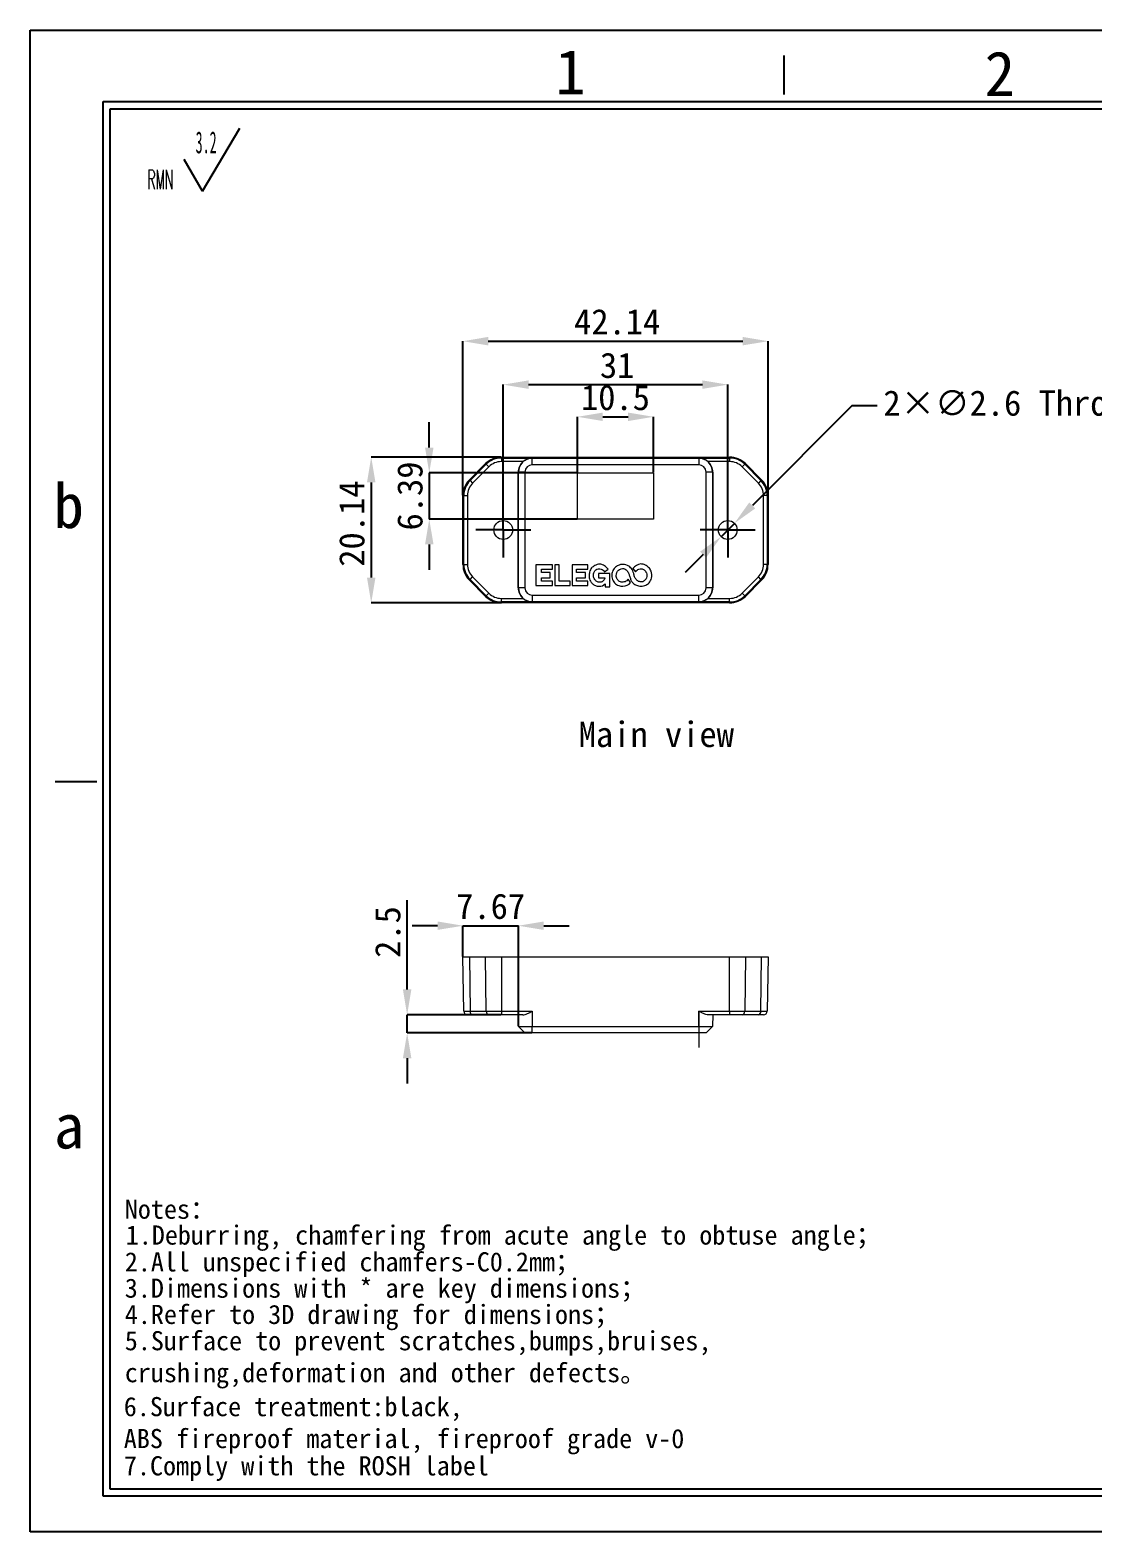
# Model space of a CAD drawing. Header units: millimetres. Extents: x 2 to 295, y 1 to 209.
# Drawn here: x 1.6 to 148.3, y 1.3 to 208.7 of the extents above; entities that cross this region are included whole.
import ezdxf

# ---------------------------------------------------------------- set-up
doc = ezdxf.new("R2010")
doc.units = ezdxf.units.MM
doc.header["$PDSIZE"] = -1
doc.linetypes.add('CENTERX2', pattern=[20.32, 12.7, -2.54, 2.54, -2.54])
doc.layers.add('SLD-0', color=179, linetype='Continuous')
doc.styles.add('C', font='simfang.ttf')
doc.styles.add('SLDTEXTSTYLE1', font='TXT', dxfattribs={"width": 0.469, "bigfont": 'bigfont'})
doc.styles.add('SLDTEXTSTYLE2', font='TXT', dxfattribs={"width": 0.469})
doc.dimstyles.new('SLDDIMSTYLE0', dxfattribs={"dimtxt": 3.5, "dimasz": 3.5, "dimexe": 0, "dimexo": 0.0625, "dimgap": 0.875, "dimtad": 2, "dimrnd": 1e-09, "dimzin": 12, "dimdsep": 46, "dimtxsty": 'SLDTEXTSTYLE2', "dimsah": 1, "dimcen": 0.09, "dimadec": 0, "dimazin": 3, "dimtfac": 1, "dimtofl": 0, "dimtmove": 0, "dimatfit": 3, "dimfxl": 1, "dimfrac": 2, "dimtolj": 1, "dimtzin": 12, "dimarcsym": 0})
doc.dimstyles.new('SLDDIMSTYLE1', dxfattribs={"dimtxt": 3.5, "dimasz": 3.5, "dimexe": 0, "dimexo": 0.0625, "dimgap": 0.875, "dimtad": 2, "dimrnd": 1e-09, "dimzin": 12, "dimdsep": 46, "dimtxsty": 'SLDTEXTSTYLE2', "dimsah": 1, "dimcen": 0.09, "dimadec": 0, "dimazin": 3, "dimtfac": 1, "dimtmove": 0, "dimatfit": 0, "dimfxl": 1, "dimfrac": 2, "dimtolj": 1, "dimtzin": 12, "dimarcsym": 0})
doc.dimstyles.new('SLDDIMSTYLE2', dxfattribs={"dimtxt": 3.5, "dimasz": 3.5, "dimexe": 0, "dimexo": 0.0625, "dimgap": 0.875, "dimtad": 0, "dimtih": 1, "dimtoh": 1, "dimrnd": 1e-09, "dimzin": 12, "dimdsep": 46, "dimtxsty": 'SLDTEXTSTYLE2', "dimsah": 1, "dimcen": 0, "dimadec": 0, "dimazin": 3, "dimtfac": 1, "dimtmove": 0, "dimatfit": 3, "dimfxl": 1, "dimfrac": 2, "dimtolj": 1, "dimtzin": 12, "dimarcsym": 0})

# ---------------------------------------------------------------- blocks, each defined once
blk = doc.blocks.new('SW_NOTE_0')
at = {"layer": 'SLD-0', "color": 0, "attachment_point": 1, "style": 'C'}
for s, insert, char_height in [('Notes：', (39.67, 12.69), 2.646), ('1.Deburring, chamfering from acute angle to obtuse angle；', (39.8, 9.12), 2.6458), ('2.All unspecified chamfers-C0.2mm；', (39.67, 5.42), 2.6458), ('3.{\\fSimSun|b0|i0|c134|p2;Dimensions with * are key dimensions}；', (39.67, 1.79), 2.6458), ('4.Refer to 3D drawing for dimensions；', (39.67, -1.84), 2.6458), ('5.Surface to prevent scratches,bumps,bruises,\\Pcrushing,deformation and other defects。', (39.67, -5.47), 2.6458), ('6.Surface treatment:black, \\PABS fireproof material, fireproof grade v-0', (39.53, -14.57), 2.6458), ('7.Comply with the ROSH label', (39.55, -22.74), 2.6458)]:
    blk.add_mtext(s, dxfattribs=dict(at, insert=insert, char_height=char_height))
blk = doc.blocks.new('SW_NOTE_1')
at = {"layer": 'SLD-0', "color": 0}
for q in [(12.74, 9.16), (5.08, 4.83)]:
    blk.add_line((7.63, 0.49), q, dxfattribs=at)
at = {"layer": 'SLD-0', "color": 0, "attachment_point": 1}
for s, insert, char_height, style in [('3.2', (6.66, 8.73), 3.032, 'SLDTEXTSTYLE2'), ('{\\Ftxt,bigfont|c134;RMN}', (0, 3.41), 2.6458, 'SLDTEXTSTYLE1')]:
    blk.add_mtext(s, dxfattribs=dict(at, insert=insert, char_height=char_height, style=style))
blk = doc.blocks.new('_D')
at = {"layer": 'Defpoints', "color": 0}
for p in [(103.49, 165.71), (61.35, 144.4), (103.49, 144.4)]:
    blk.add_point(p, dxfattribs=at)
at = {"layer": 'SLD-0', "color": 0, "lineweight": -2}
for p, q in [((61.35, 144.46), (61.35, 165.71)), ((64.85, 165.71), (99.99, 165.71)), ((103.49, 144.46), (103.49, 165.71))]:
    blk.add_line(p, q, dxfattribs=at)
at = {"layer": 'SLD-0', "color": 0}
for points in [[(64.85, 166.3), (64.85, 165.13), (61.35, 165.71)], [(99.99, 166.3), (99.99, 165.13), (103.49, 165.71)]]:
    blk.add_solid(points, dxfattribs=at)
at = {"layer": 'SLD-0', "color": 0, "insert": (82.66, 170.15), "char_height": 3.5, "attachment_point": 2, "style": 'C'}
blk.add_mtext('\\A1;42.14', dxfattribs=at)
blk = doc.blocks.new('_D_1')
at = {"layer": 'Defpoints', "color": 0}
for p in [(66.67, 149.71), (48.7, 129.57), (66.67, 129.57)]:
    blk.add_point(p, dxfattribs=at)
at = {"layer": 'SLD-0', "color": 0, "lineweight": -2}
for p, q in [((66.6, 149.71), (48.7, 149.71)), ((48.7, 146.21), (48.7, 133.07)), ((66.6, 129.57), (48.7, 129.57))]:
    blk.add_line(p, q, dxfattribs=at)
at = {"layer": 'SLD-0', "color": 0}
for points in [[(48.11, 146.21), (49.28, 146.21), (48.7, 149.71)], [(48.11, 133.07), (49.28, 133.07), (48.7, 129.57)]]:
    blk.add_solid(points, dxfattribs=at)
at = {"layer": 'SLD-0', "color": 0, "insert": (44.26, 140.52), "char_height": 3.5, "attachment_point": 2, "rotation": 90, "style": 'C'}
blk.add_mtext('\\A1;20.14', dxfattribs=at)
blk = doc.blocks.new('_D_2')
at = {"layer": 'Defpoints', "color": 0}
for p in [(97.92, 159.71), (66.92, 143.44), (97.92, 143.44)]:
    blk.add_point(p, dxfattribs=at)
at = {"layer": 'SLD-0', "color": 0, "lineweight": -2}
for p, q in [((66.92, 143.5), (66.92, 159.71)), ((70.42, 159.71), (94.42, 159.71)), ((97.92, 143.5), (97.92, 159.71))]:
    blk.add_line(p, q, dxfattribs=at)
at = {"layer": 'SLD-0', "color": 0}
for points in [[(70.42, 160.3), (70.42, 159.13), (66.92, 159.71)], [(94.42, 160.3), (94.42, 159.13), (97.92, 159.71)]]:
    blk.add_solid(points, dxfattribs=at)
at = {"layer": 'SLD-0', "color": 0, "insert": (82.66, 164.13), "char_height": 3.5, "attachment_point": 2, "style": 'C'}
blk.add_mtext('\\A1;31', dxfattribs=at)
blk = doc.blocks.new('_D_3')
at = {"layer": 'Defpoints', "color": 0}
for p in [(87.67, 155.27), (77.17, 147.56), (87.67, 147.56)]:
    blk.add_point(p, dxfattribs=at)
at = {"layer": 'SLD-0', "color": 0, "lineweight": -2}
for p, q in [((77.17, 147.63), (77.17, 155.27)), ((80.67, 155.27), (84.17, 155.27)), ((87.67, 147.63), (87.67, 155.27))]:
    blk.add_line(p, q, dxfattribs=at)
at = {"layer": 'SLD-0', "color": 0}
for points in [[(80.67, 155.85), (80.67, 154.69), (77.17, 155.27)], [(84.17, 155.85), (84.17, 154.69), (87.67, 155.27)]]:
    blk.add_solid(points, dxfattribs=at)
at = {"layer": 'SLD-0', "color": 0, "insert": (82.42, 159.7), "char_height": 3.5, "attachment_point": 2, "style": 'C'}
blk.add_mtext('\\A1;10.5', dxfattribs=at)
blk = doc.blocks.new('_D_4')
at = {"layer": 'Defpoints', "color": 0}
for p in [(77.17, 147.53), (56.71, 141.14), (77.17, 141.14)]:
    blk.add_point(p, dxfattribs=at)
at = {"layer": 'SLD-0', "color": 0, "lineweight": -2}
for p, q in [((56.71, 151.03), (56.71, 154.53)), ((77.11, 147.53), (56.71, 147.53)), ((56.71, 147.53), (56.71, 141.14)), ((77.11, 141.14), (56.71, 141.14)), ((56.71, 137.64), (56.71, 134.14))]:
    blk.add_line(p, q, dxfattribs=at)
at = {"layer": 'SLD-0', "color": 0}
for points in [[(56.13, 151.03), (57.3, 151.03), (56.71, 147.53)], [(56.13, 137.64), (57.3, 137.64), (56.71, 141.14)]]:
    blk.add_solid(points, dxfattribs=at)
at = {"layer": 'SLD-0', "color": 0, "insert": (52.28, 144.34), "char_height": 3.5, "attachment_point": 2, "rotation": 90, "style": 'C'}
blk.add_mtext('\\A1;6.39', dxfattribs=at)
blk = doc.blocks.new('_D_5')
at = {"layer": 'Defpoints', "color": 0}
for p in [(98.84, 140.56), (97.01, 138.72)]:
    blk.add_point(p, dxfattribs=at)
at = {"layer": 'SLD-0', "color": 0, "lineweight": -2}
for p, q in [((115.04, 156.77), (101.32, 143.04)), ((118.54, 156.77), (115.04, 156.77)), ((97.01, 138.72), (98.84, 140.56)), ((94.53, 136.25), (92.06, 133.77))]:
    blk.add_line(p, q, dxfattribs=at)
at = {"layer": 'SLD-0', "color": 0}
for points in [[(100.9, 143.45), (101.73, 142.63), (98.84, 140.56)], [(94.12, 136.66), (94.95, 135.83), (97.01, 138.72)]]:
    blk.add_solid(points, dxfattribs=at)
at = {"layer": 'SLD-0', "color": 0, "insert": (119.41, 158.92), "char_height": 3.5, "attachment_point": 1, "style": 'C'}
blk.add_mtext('\\A1;2×∅2.6 Through-hole', dxfattribs=at)
blk = doc.blocks.new('SW_CENTERMARKSYMBOL_0')
at = {"layer": 'SLD-0', "color": 0}
for p, q in [((0, 2.5), (0, 3.8)), ((0, 0), (0, 2.5)), ((-2.5, 0), (-3.8, 0)), ((0, 0), (-2.5, 0)), ((0, 0), (0, -2.5)), ((0, 0), (2.5, 0)), ((2.5, 0), (3.8, 0)), ((0, -2.5), (0, -3.8))]:
    blk.add_line(p, q, dxfattribs=at)
blk = doc.blocks.new('SW_CENTERMARKSYMBOL_1')
at = {"layer": 'SLD-0', "color": 0}
for p, q in [((0, 2.5), (0, 3.8)), ((0, 0), (0, 2.5)), ((-2.5, 0), (-3.8, 0)), ((0, 0), (-2.5, 0)), ((0, 0), (0, -2.5)), ((0, 0), (2.5, 0)), ((2.5, 0), (3.8, 0)), ((0, -2.5), (0, -3.8))]:
    blk.add_line(p, q, dxfattribs=at)
blk = doc.blocks.new('_D_7')
at = {"layer": 'Defpoints', "color": 0}
for p in [(66.67, 72.7), (53.66, 70.2), (70.92, 70.2)]:
    blk.add_point(p, dxfattribs=at)
at = {"layer": 'SLD-0', "color": 0, "lineweight": -2}
for p, q in [((53.66, 76.2), (53.66, 88.55)), ((66.6, 72.7), (53.66, 72.7)), ((53.66, 70.2), (53.66, 72.7)), ((70.86, 70.2), (53.66, 70.2)), ((53.66, 66.7), (53.66, 63.2))]:
    blk.add_line(p, q, dxfattribs=at)
at = {"layer": 'SLD-0', "color": 0}
for points in [[(53.07, 76.2), (54.24, 76.2), (53.66, 72.7)], [(53.07, 66.7), (54.24, 66.7), (53.66, 70.2)]]:
    blk.add_solid(points, dxfattribs=at)
at = {"layer": 'SLD-0', "color": 0, "insert": (49.22, 84.13), "char_height": 3.5, "attachment_point": 2, "rotation": 90, "style": 'C'}
blk.add_mtext('\\A1;2.5', dxfattribs=at)
blk = doc.blocks.new('_D_8')
at = {"layer": 'Defpoints', "color": 0}
for p in [(69.02, 85), (61.35, 80.7), (69.02, 71.1)]:
    blk.add_point(p, dxfattribs=at)
at = {"layer": 'SLD-0', "color": 0, "lineweight": -2}
for p, q in [((57.85, 85), (54.35, 85)), ((61.35, 80.76), (61.35, 85)), ((61.35, 85), (69.02, 85)), ((69.02, 71.16), (69.02, 85)), ((72.52, 85), (76.02, 85))]:
    blk.add_line(p, q, dxfattribs=at)
at = {"layer": 'SLD-0', "color": 0}
for points in [[(57.85, 85.59), (57.85, 84.42), (61.35, 85)], [(72.52, 85.59), (72.52, 84.42), (69.02, 85)]]:
    blk.add_solid(points, dxfattribs=at)
at = {"layer": 'SLD-0', "color": 0, "insert": (65.19, 89.44), "char_height": 3.5, "attachment_point": 2, "style": 'C'}
blk.add_mtext('\\A1;7.67', dxfattribs=at)

msp = doc.modelspace()

# ---------------------------------------------------------------- linework, layer by layer
at = {"color": 7, "linetype": 'Continuous', "lineweight": 15}
for p, q in [((66.667, 149.712), (98.182, 149.712)), ((66.667, 149.712), (66.667, 149.581)), ((66.667, 149.581), (70.925, 149.581)), ((66.667, 149.581), (66.667, 149.081)), ((70.925, 149.581), (70.925, 149.545)), ((70.925, 148.642), (70.925, 149.545)), ((70.925, 149.545), (93.925, 149.545)), ((93.925, 149.581), (98.182, 149.581)), ((93.925, 149.545), (93.925, 149.581)), ((93.925, 149.545), (93.925, 148.642)), ((98.182, 149.581), (98.182, 149.712)), ((98.182, 149.581), (98.182, 149.081)), ((62.254, 146.57), (64.497, 148.813)), ((62.347, 146.478), (64.589, 148.72)), ((64.943, 148.367), (62.7, 146.124)), ((64.589, 148.72), (64.497, 148.813)), ((64.589, 148.72), (64.943, 148.367)), ((69.638, 149.081), (66.667, 149.081)), ((69.022, 147.642), (68.995, 147.642)), ((68.995, 131.642), (68.995, 147.642)), ((69.925, 147.642), (69.022, 147.642)), ((69.022, 131.642), (69.022, 147.642)), ((69.925, 147.642), (69.925, 131.642)), ((93.925, 148.642), (70.925, 148.642)), ((77.175, 147.529), (87.675, 147.529)), ((77.175, 141.142), (77.175, 147.529)), ((87.675, 147.529), (87.675, 141.142)), ((94.925, 131.642), (94.925, 147.642)), ((95.827, 147.642), (94.925, 147.642)), ((98.182, 149.081), (95.211, 149.081)), ((95.827, 147.642), (95.827, 131.642)), ((95.855, 147.642), (95.827, 147.642)), ((95.855, 147.642), (95.855, 131.642)), ((100.26, 148.72), (99.907, 148.367)), ((102.149, 146.124), (99.907, 148.367)), ((100.353, 148.813), (100.26, 148.72)), ((100.26, 148.72), (102.503, 146.478)), ((100.353, 148.813), (102.595, 146.57)), ((62.254, 146.57), (62.347, 146.478)), ((62.347, 146.478), (62.7, 146.124)), ((102.503, 146.478), (102.149, 146.124)), ((102.503, 146.478), (102.595, 146.57)), ((61.486, 144.4), (61.355, 144.4)), ((61.355, 134.885), (61.355, 144.4)), ((61.486, 144.4), (61.986, 144.4)), ((61.486, 134.885), (61.486, 144.4)), ((61.986, 144.4), (61.986, 134.885)), ((102.864, 134.885), (102.864, 144.4)), ((103.364, 144.4), (102.864, 144.4)), ((103.364, 144.4), (103.364, 134.885)), ((103.495, 144.4), (103.364, 144.4)), ((103.495, 144.4), (103.495, 134.885)), ((87.675, 141.142), (77.175, 141.142)), ((61.355, 134.885), (61.486, 134.885)), ((61.486, 134.885), (61.986, 134.885)), ((73.732, 134.845), (71.444, 134.845)), ((71.444, 134.845), (71.444, 131.967)), ((73.732, 134.224), (73.732, 134.845)), ((74.647, 134.845), (74.027, 134.845)), ((74.027, 134.845), (74.027, 131.967)), ((74.647, 132.575), (74.647, 134.845)), ((78.59, 134.845), (76.44, 134.845)), ((76.44, 134.845), (76.44, 131.967)), ((78.59, 134.224), (78.59, 134.845)), ((103.364, 134.885), (102.864, 134.885)), ((103.364, 134.885), (103.495, 134.885)), ((62.347, 132.807), (62.254, 132.714)), ((62.347, 132.807), (62.7, 133.161)), ((64.589, 130.564), (62.347, 132.807)), ((62.7, 133.161), (64.943, 130.918)), ((72.203, 133.779), (72.203, 134.224)), ((72.203, 134.224), (73.732, 134.224)), ((73.419, 133.779), (72.203, 133.779)), ((72.203, 132.575), (72.203, 133.014)), ((72.203, 133.014), (73.419, 133.014)), ((73.419, 133.014), (73.419, 133.779)), ((77.063, 133.779), (77.063, 134.224)), ((77.063, 134.224), (78.59, 134.224)), ((78.291, 133.779), (77.063, 133.779)), ((77.063, 132.575), (77.063, 133.014)), ((77.063, 133.014), (78.291, 133.014)), ((78.291, 133.014), (78.291, 133.779)), ((81.621, 133.631), (80.082, 133.631)), ((80.082, 133.631), (80.082, 133.014)), ((80.082, 133.014), (80.967, 133.014)), ((80.929, 133.885), (81.392, 134.224)), ((81.621, 131.8), (81.621, 133.631)), ((84.499, 132.395), (84.153, 132.855)), ((84.83, 134.325), (85.187, 133.885)), ((99.907, 130.918), (102.149, 133.161)), ((102.503, 132.807), (100.26, 130.564)), ((102.503, 132.807), (102.149, 133.161)), ((102.595, 132.714), (102.503, 132.807)), ((64.497, 130.472), (62.254, 132.714)), ((64.589, 130.564), (64.943, 130.918)), ((68.995, 131.642), (69.022, 131.642)), ((69.925, 131.642), (69.022, 131.642)), ((71.444, 131.967), (73.732, 131.967)), ((73.732, 132.575), (72.203, 132.575)), ((73.732, 131.967), (73.732, 132.575)), ((74.027, 131.967), (76.164, 131.967)), ((76.164, 132.575), (74.647, 132.575)), ((76.164, 131.967), (76.164, 132.575)), ((76.44, 131.967), (78.59, 131.967)), ((78.59, 132.575), (77.063, 132.575)), ((78.59, 131.967), (78.59, 132.575)), ((80.994, 132.212), (80.994, 131.8)), ((80.994, 131.8), (81.621, 131.8)), ((95.827, 131.642), (94.925, 131.642)), ((95.827, 131.642), (95.855, 131.642)), ((100.26, 130.564), (99.907, 130.918)), ((102.595, 132.714), (100.353, 130.472)), ((64.497, 130.472), (64.589, 130.564)), ((66.667, 129.704), (66.667, 130.204)), ((66.667, 130.204), (69.638, 130.204)), ((66.667, 129.704), (66.667, 129.573)), ((70.925, 129.704), (66.667, 129.704)), ((98.182, 129.573), (66.667, 129.573)), ((70.925, 130.642), (93.925, 130.642)), ((70.925, 130.642), (70.925, 129.74)), ((93.925, 129.74), (70.925, 129.74)), ((70.925, 129.74), (70.925, 129.704)), ((93.925, 129.74), (93.925, 130.642)), ((93.925, 129.704), (93.925, 129.74)), ((98.182, 129.704), (93.925, 129.704)), ((95.211, 130.204), (98.182, 130.204)), ((98.182, 129.704), (98.182, 130.204)), ((98.182, 129.573), (98.182, 129.704)), ((100.26, 130.564), (100.353, 130.472)), ((61.486, 73.191), (61.355, 80.7)), ((61.355, 80.7), (62.254, 80.7)), ((62.254, 80.7), (62.347, 73.191)), ((62.254, 80.7), (64.497, 80.7)), ((64.497, 80.7), (66.667, 80.7)), ((64.589, 73.191), (64.497, 80.7)), ((66.667, 80.7), (66.667, 73.191)), ((66.667, 80.7), (98.182, 80.7)), ((98.182, 80.7), (100.353, 80.7)), ((98.182, 73.191), (98.182, 80.7)), ((100.353, 80.7), (100.26, 73.191)), ((100.353, 80.7), (102.595, 80.7)), ((102.503, 73.191), (102.595, 80.7)), ((102.595, 80.7), (103.495, 80.7)), ((103.495, 80.7), (103.364, 73.191)), ((61.486, 73.191), (62.347, 73.191)), ((62.7, 72.7), (61.986, 72.7)), ((62.347, 73.191), (64.589, 73.191)), ((64.943, 72.7), (62.7, 72.7)), ((64.589, 73.191), (66.667, 73.191)), ((66.667, 72.7), (64.943, 72.7)), ((66.667, 73.191), (70.925, 73.191)), ((66.667, 73.191), (66.667, 72.7)), ((69.638, 72.7), (66.667, 72.7)), ((69.022, 71.102), (68.995, 72.7)), ((70.925, 73.191), (70.925, 71.102)), ((93.925, 73.191), (98.182, 73.191)), ((93.925, 71.102), (93.925, 73.191)), ((98.182, 72.7), (95.211, 72.7)), ((95.855, 72.7), (95.827, 71.102)), ((98.182, 73.191), (100.26, 73.191)), ((98.182, 73.191), (98.182, 72.7)), ((99.907, 72.7), (98.182, 72.7)), ((102.149, 72.7), (99.907, 72.7)), ((100.26, 73.191), (102.503, 73.191)), ((102.864, 72.7), (102.149, 72.7)), ((102.503, 73.191), (103.364, 73.191)), ((69.022, 71.102), (70.925, 71.102)), ((69.925, 70.2), (69.022, 71.102)), ((70.925, 71.102), (93.925, 71.102)), ((70.925, 70.2), (70.925, 71.102)), ((93.925, 71.102), (95.827, 71.102)), ((93.925, 71.102), (93.925, 70.2)), ((95.827, 71.102), (94.925, 70.2)), ((70.925, 70.2), (69.925, 70.2)), ((93.925, 70.2), (70.925, 70.2)), ((94.925, 70.2), (93.925, 70.2))]:
    msp.add_line(p, q, dxfattribs=at)
for centre in [(66.925, 139.642), (97.925, 139.642)]:
    msp.add_circle(centre, 1.3, dxfattribs=at)
for centre, radius, start, end in [((66.667, 146.642), 3.07, 90, 135), ((66.667, 146.642), 2.939, 90, 135), ((70.925, 147.642), 1.902, 90, 180), ((93.925, 147.642), 1.902, 0, 90), ((98.182, 146.642), 3.07, 45, 90), ((98.182, 146.642), 2.939, 45, 90), ((66.667, 146.642), 2.439, 90, 135), ((70.925, 147.642), 1.93, 131.80319, 180), ((70.925, 147.642), 1, 90, 180), ((93.925, 147.642), 1, 0, 90), ((93.925, 147.642), 1.93, 0, 48.19681), ((98.182, 146.642), 2.439, 45, 90), ((64.425, 144.4), 3.07, 135, 180), ((64.425, 144.4), 2.939, 135, 180), ((64.425, 144.4), 2.439, 135, 180), ((100.425, 144.4), 2.439, 0, 45), ((100.425, 144.4), 2.939, 0, 45), ((100.425, 144.4), 3.07, 0, 45), ((64.425, 134.885), 3.07, 180, 225), ((64.425, 134.885), 2.939, 180, 225), ((64.425, 134.885), 2.439, 180, 225), ((100.425, 134.885), 2.439, 315, 0), ((100.425, 134.885), 2.939, 315, 0), ((100.425, 134.885), 3.07, 315, 0), ((66.667, 132.642), 2.439, 225, 270), ((70.925, 131.642), 1.93, 180, 228.19681), ((70.925, 131.642), 1.902, 180, 270), ((70.925, 131.642), 1, 180, 270), ((93.925, 131.642), 1, 270, 0), ((93.925, 131.642), 1.902, 270, 0), ((93.925, 131.642), 1.93, 311.80319, 0), ((98.182, 132.642), 2.439, 270, 315), ((66.667, 132.642), 3.07, 225, 270), ((66.667, 132.642), 2.939, 225, 270), ((98.182, 132.642), 2.939, 270, 315), ((98.182, 132.642), 3.07, 270, 315), ((61.986, 73.2), 0.5, 181, 270), ((62.787, 73.135), 0.443, 172.69985, 258.77449), ((65.029, 73.135), 0.443, 172.69985, 258.77449), ((99.82, 73.135), 0.443, 281.22551, 7.30015), ((102.063, 73.135), 0.443, 281.22551, 7.30015), ((102.864, 73.2), 0.5, 270, 359)]:
    msp.add_arc(centre, radius, start, end, dxfattribs=at)
for points, knots in [([(69.638, 149.081), (69.733, 149.166), (69.833, 149.239), (70.043, 149.365), (70.15, 149.416), (70.475, 149.538), (70.701, 149.579), (70.925, 149.581)], [0, 0, 0, 0, 0.25, 0.25, 0.5, 0.5, 1, 1, 1, 1]), ([(95.211, 149.081), (95.117, 149.166), (95.017, 149.239), (94.807, 149.365), (94.7, 149.416), (94.374, 149.538), (94.148, 149.579), (93.925, 149.581)], [0, 0, 0, 0, 0.25, 0.25, 0.5, 0.5, 1, 1, 1, 1]), ([(81.392, 134.224), (81.306, 134.375), (81.114, 134.591), (80.727, 134.85), (80.184, 134.987), (79.596, 134.774), (79.063, 134.414), (78.815, 133.839), (78.766, 133.203), (78.887, 132.603), (79.247, 132.2), (79.657, 131.947), (80.283, 131.796), (80.792, 131.964), (80.994, 132.212)], [0, 0, 0, 0, 0.0744152, 0.1233228, 0.2002206, 0.306002, 0.3829913, 0.4725437, 0.5639969, 0.6582114, 0.7268545, 0.7911991, 0.8644171, 1, 1, 1, 1]), ([(85.187, 133.885), (85.315, 134.036), (85.557, 134.242), (86.016, 134.325), (86.333, 134.169), (86.56, 133.948), (86.74, 133.698), (86.784, 133.371), (86.73, 133.049), (86.59, 132.799), (86.402, 132.616), (86.157, 132.467), (85.794, 132.452), (85.424, 132.64), (85.118, 132.969), (84.99, 133.403), (84.899, 133.82), (84.683, 134.267), (84.239, 134.735), (83.497, 134.968), (82.803, 134.794), (82.284, 134.433), (81.971, 133.932), (81.88, 133.289), (82.047, 132.637), (82.443, 132.144), (82.945, 131.929), (83.657, 131.82), (84.262, 132.047), (84.499, 132.395)], [0, 0, 0, 0, 0.0446581, 0.0693309, 0.1009129, 0.1194818, 0.1411823, 0.1689898, 0.1911548, 0.2141167, 0.2322485, 0.2498102, 0.2779288, 0.3095505, 0.3410981, 0.3764874, 0.409881, 0.4374468, 0.4876717, 0.5512993, 0.6025051, 0.6439441, 0.6916438, 0.7311951, 0.7876296, 0.8392301, 0.866953, 0.9091409, 1, 1, 1, 1]), ([(84.153, 132.855), (84.075, 132.688), (83.831, 132.496), (83.396, 132.439), (82.962, 132.462), (82.622, 132.854), (82.432, 133.446), (82.735, 134.1), (83.364, 134.402), (83.884, 134.2), (84.164, 133.858), (84.316, 133.483), (84.439, 133.068), (84.573, 132.635), (84.871, 132.243), (85.334, 131.982), (85.954, 131.847), (86.59, 131.961), (87.129, 132.374), (87.476, 133.055), (87.436, 133.869), (87.039, 134.484), (86.541, 134.844), (85.699, 135.078), (85.083, 134.642), (84.83, 134.325)], [0, 0, 0, 0, 0.0402696, 0.0631496, 0.0972781, 0.1305334, 0.1709042, 0.2300673, 0.272055, 0.3136078, 0.3422128, 0.3682938, 0.4029417, 0.4384472, 0.4677718, 0.5099648, 0.5531266, 0.6069497, 0.6468877, 0.6997275, 0.7706129, 0.8159069, 0.8576377, 0.9053276, 1, 1, 1, 1]), ([(80.967, 133.014), (80.955, 132.993), (80.834, 132.771), (80.839, 132.773), (80.644, 132.512), (80.423, 132.438), (80.174, 132.407), (79.782, 132.514), (79.515, 132.836), (79.33, 133.278), (79.431, 133.812), (79.684, 134.161), (80.054, 134.32), (80.548, 134.297), (80.782, 134.002), (80.929, 133.885)], [-0.0189619, -0.0189619, -0.0189619, -0.0189619, 0, 0.054413, 0.1237451, 0.1550637, 0.2111373, 0.2911793, 0.3830136, 0.4958854, 0.612333, 0.6935875, 0.7772693, 0.8681364, 1, 1, 1, 1]), ([(69.638, 130.204), (69.733, 130.119), (69.833, 130.046), (70.043, 129.919), (70.15, 129.869), (70.475, 129.746), (70.701, 129.706), (70.925, 129.704)], [0, 0, 0, 0, 0.25, 0.25, 0.5, 0.5, 1, 1, 1, 1]), ([(95.211, 130.204), (95.117, 130.119), (95.017, 130.046), (94.807, 129.919), (94.7, 129.869), (94.374, 129.746), (94.148, 129.706), (93.925, 129.704)], [0, 0, 0, 0, 0.25, 0.25, 0.5, 0.5, 1, 1, 1, 1]), ([(69.638, 72.7), (69.733, 72.7), (69.833, 72.721), (70.043, 72.783), (70.15, 72.824), (70.475, 72.963), (70.701, 73.078), (70.925, 73.191)], [0, 0, 0, 0, 0.25, 0.25, 0.5, 0.5, 1, 1, 1, 1]), ([(95.211, 72.7), (95.117, 72.7), (95.017, 72.721), (94.807, 72.783), (94.7, 72.824), (94.374, 72.963), (94.148, 73.078), (93.925, 73.191)], [0, 0, 0, 0, 0.25, 0.25, 0.5, 0.5, 1, 1, 1, 1])]:
    msp.add_open_spline(points, degree=3, knots=knots, dxfattribs=at)
at = {"layer": 'SLD-0'}
for p, q in [((1.591, 208.674), (295.107, 208.674)), ((1.591, 1.294), (1.591, 208.674)), ((12.675, 7.219), (12.675, 197.811)), ((12.675, 197.811), (289.181, 197.811)), ((289.181, 7.219), (12.675, 7.219)), ((295.107, 1.294), (1.591, 1.294))]:
    msp.add_line(p, q, dxfattribs=at)
at = {"layer": 'SLD-0', "color": 6, "linetype": 'Continuous'}
for p, q in [((105.701, 199.786), (105.701, 205.169)), ((11.687, 6.231), (11.687, 198.799)), ((11.687, 198.799), (290.169, 198.799)), ((10.805, 104.853), (5.068, 104.853)), ((290.169, 6.231), (11.687, 6.231))]:
    msp.add_line(p, q, dxfattribs=at)
at = {"layer": 'SLD-0', "linetype": 'CENTERX2', "lineweight": 0}
msp.add_line((93.925, 73.102), (93.925, 68.2), dxfattribs=at)

# ---------------------------------------------------------------- block references
at = {"layer": 'SLD-0'}
for name, p in [('SW_NOTE_1', (17.795, 185.957)), ('SW_CENTERMARKSYMBOL_0', (66.925, 139.642)), ('SW_CENTERMARKSYMBOL_1', (97.925, 139.642))]:
    msp.add_blockref(name, p, dxfattribs=at)
at = {"layer": 'SLD-0', "color": 5}
msp.add_blockref('SW_NOTE_0', (-24.997, 34.494), dxfattribs=at)

# ---------------------------------------------------------------- texts
at = {"layer": 'SLD-0', "attachment_point": 1, "style": 'C'}
for s, insert, char_height in [('1', (74.111, 205.971), 6.172), ('2', (133.388, 205.728), 6.172), ('b', (4.835, 146.092), 6.172), ('Main view', (77.347, 113.178), 3.5), ('a', (4.88, 60.423), 6.172)]:
    msp.add_mtext(s, dxfattribs=dict(at, insert=insert, char_height=char_height))

# ---------------------------------------------------------------- dimensions: what is measured, and where the dimension line sits
at = {"layer": 'SLD-0'}
for base, p1, p2, dimstyle, picture, middle in [((103.495, 165.712), (61.355, 144.4), (103.495, 144.4), 'SLDDIMSTYLE0', '_D', (82.659, 165.712)), ((97.925, 159.712), (66.925, 143.442), (97.925, 143.442), 'SLDDIMSTYLE0', '_D_2', (82.659, 159.712)), ((87.675, 155.27), (77.175, 147.564), (87.675, 147.564), 'SLDDIMSTYLE1', '_D_3', (82.425, 155.27)), ((69.022, 85.003), (61.355, 80.7), (69.022, 71.102), 'SLDDIMSTYLE1', '_D_8', (65.189, 85.003))]:
    dim = msp.add_linear_dim(base=base, p1=p1, p2=p2, dimstyle=dimstyle, override={"dimtxsty": 'C'}, dxfattribs=at)
    dim.commit()
    dim.dimension.update_dxf_attribs({"geometry": picture, "text_midpoint": middle, "dimtype": 160})
dim = msp.add_diameter_dim_2p(p1=(97.006, 138.723), p2=(98.843, 140.562), text='2×<> Through-hole', dimstyle='SLDDIMSTYLE2', override={"dimtxsty": 'C'}, dxfattribs=at)
dim.commit()
dim.dimension.update_dxf_attribs({"geometry": '_D_5', "text_midpoint": (145.035, 156.774), "dimtype": 163})
for base, p1, p2, picture, middle in [((56.714, 141.142), (77.175, 147.529), (77.175, 141.142), '_D_4', (56.714, 144.336)), ((48.695, 129.573), (66.667, 149.712), (66.667, 129.573), '_D_1', (48.695, 140.523)), ((53.657, 70.2), (66.667, 72.7), (70.925, 70.2), '_D_7', (53.657, 84.125))]:
    dim = msp.add_linear_dim(base=base, p1=p1, p2=p2, angle=90, dimstyle='SLDDIMSTYLE1', override={"dimtxsty": 'C'}, dxfattribs=at)
    dim.commit()
    dim.dimension.update_dxf_attribs({"geometry": picture, "text_midpoint": middle, "dimtype": 160})

doc.saveas('drawing.dxf')
